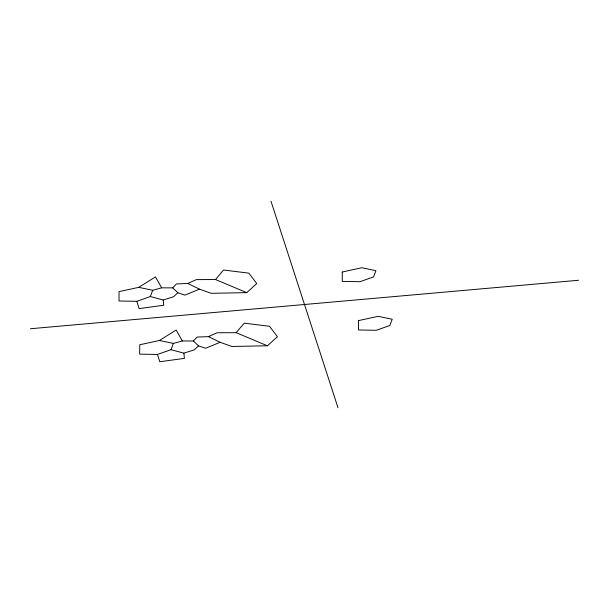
<?xml version="1.0" encoding="UTF-8"?>
<svg xmlns="http://www.w3.org/2000/svg" width="609" height="609" viewBox="0 0 609 609"><rect width="100%" height="100%" fill="white"/><g stroke="black" fill="none" stroke-linecap="round" stroke-linejoin="round"><path stroke-width="0.91" d="M161.674 287.821L155.478 276.912L138.715 287.349L119.052 291.627L119.021 300.998L136.766 301.31L150.332 296.553L152.722 290.28L161.674 287.821L172.735 287.867L177.82 292.746L184.923 295.114L199.463 289.153L211.232 293.317L246.744 292.64L256.747 283.558L248.837 273.137L223.541 270.023L215.495 279.539L196.372 279.615L187.778 283.474L176.389 283.923L172.735 287.867M182.35 340.964L176.153 330.055L159.391 340.492L139.727 344.77L139.697 354.141L157.442 354.453L171.007 349.695L173.398 343.423L182.35 340.964L193.411 341.01L198.496 345.889L205.598 348.257L220.138 342.296L231.907 346.46L267.42 345.783L277.422 336.701L269.513 326.279L244.217 323.166L236.163 332.681L217.048 332.758L208.445 336.617L197.057 337.074L193.411 341.01M177.82 292.746L173.595 296.72L163.174 300.001L150.332 296.553M198.496 345.889L194.271 349.87L183.849 353.151L171.007 349.695M30.45 328.738L578.55 280.262M138.715 287.349L152.722 290.28M159.391 340.492L173.398 343.423M215.495 279.539L246.744 292.64M236.163 332.681L267.42 345.783M187.778 283.474L199.463 289.153M208.445 336.617L220.138 342.296M271.005 201.252L337.995 407.748M157.442 354.453L159.809 361.746L184.428 358.374L183.849 353.151M136.766 301.31L139.134 308.603L163.752 305.231L163.174 300.001M342.273 272.01L342.243 281.381L359.988 281.701L373.545 276.935L375.943 270.67L361.936 267.739L342.273 272.01M358.526 320.6L358.495 329.971L376.24 330.284L389.806 325.526L392.204 319.253L378.189 316.322L358.526 320.6"/></g></svg>
